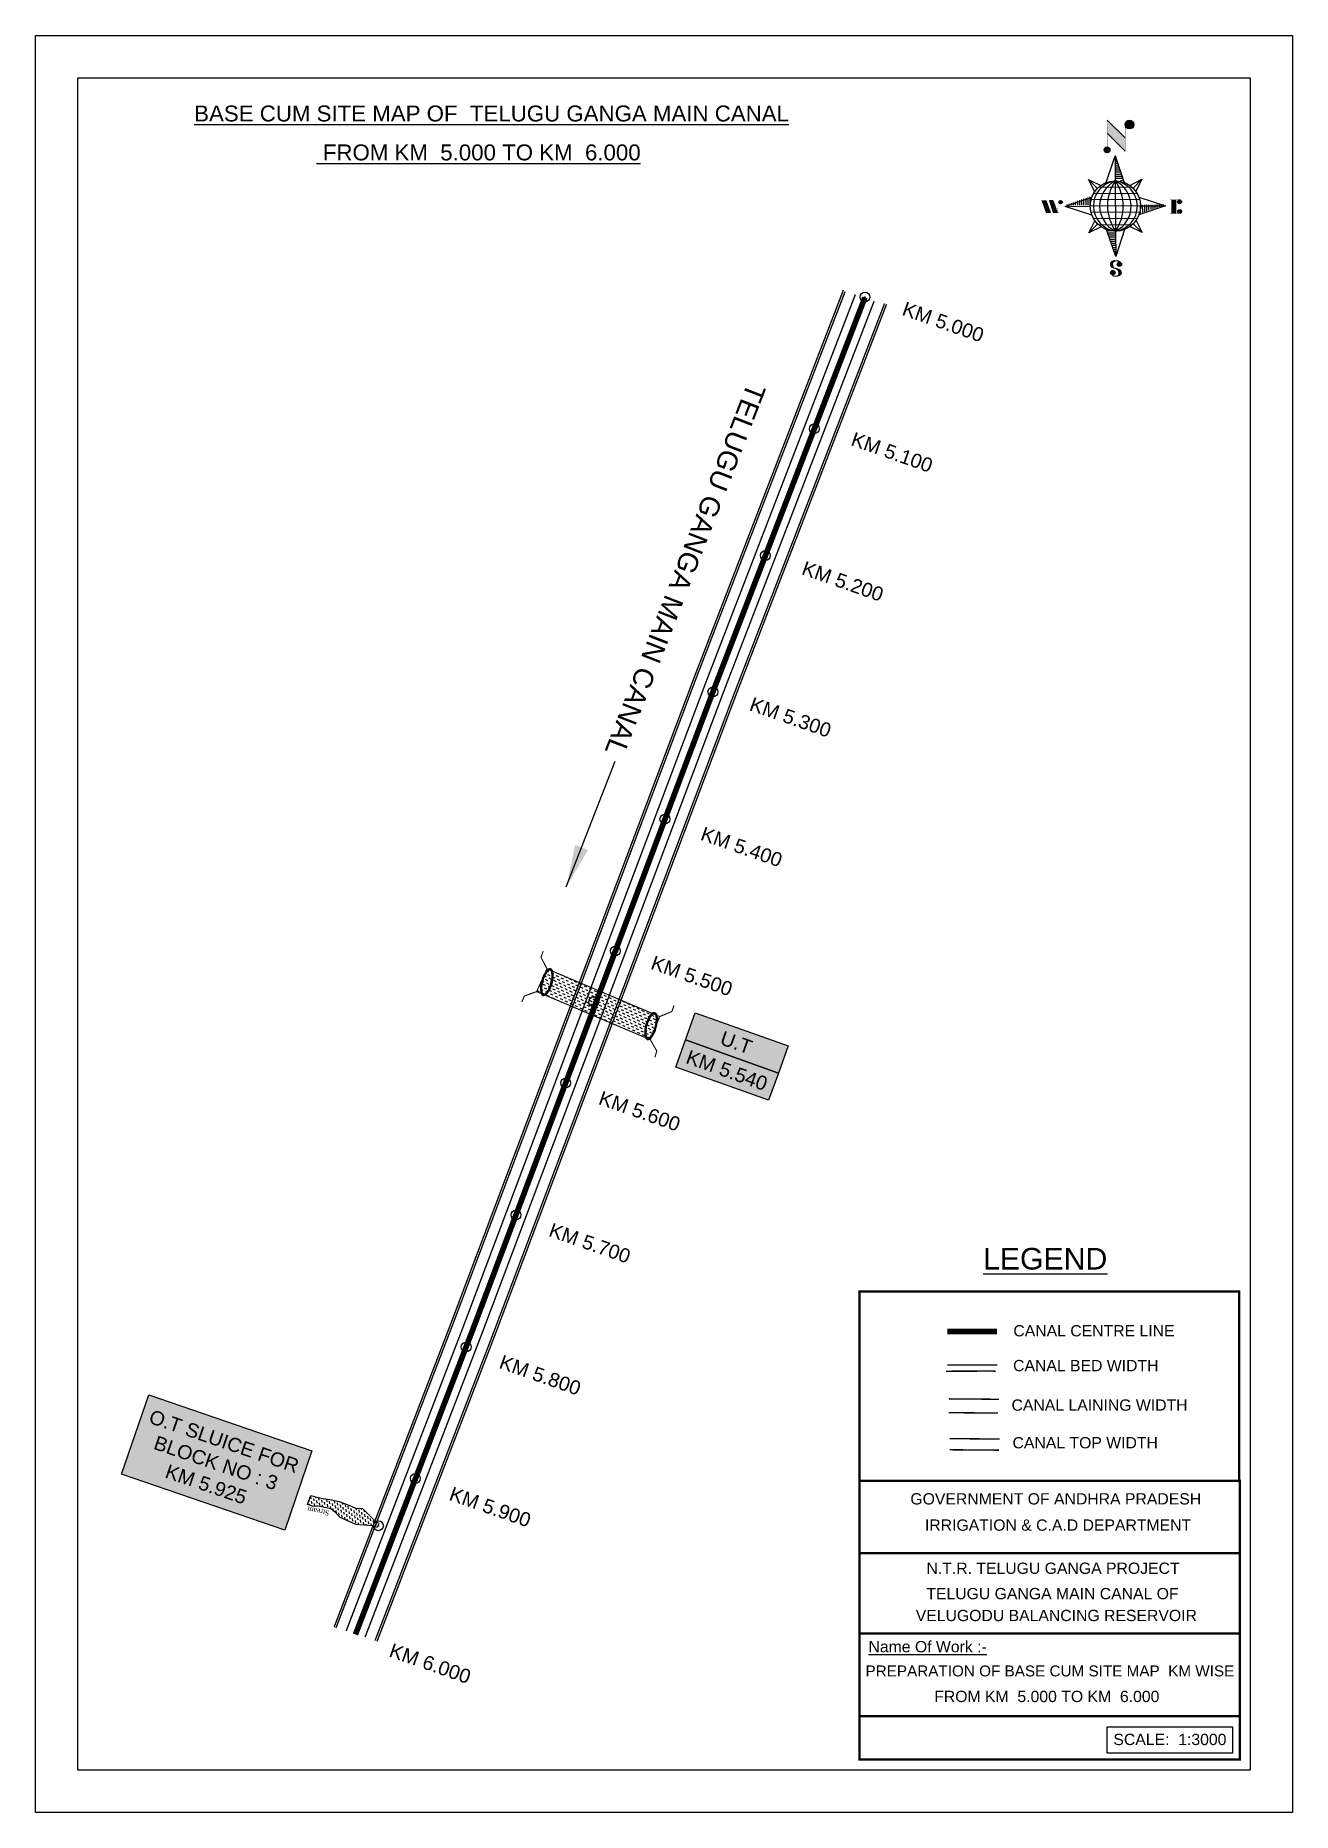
# Model space of a CAD drawing. Header units: inches. Extents: x 257515 to 258406, y 1736907 to 1738167.
import ezdxf

# ---------------------------------------------------------------- set-up
doc = ezdxf.new("R2010")
doc.units = ezdxf.units.IN
doc.header["$MEASUREMENT"] = 0
doc.header["$PDMODE"] = 32
doc.header["$PDSIZE"] = 7
doc.linetypes.add('ACAD_ISO02W100', pattern=[15, 12, -3])
for name, color, linetype in [('AQUADUCT', 1, 'Continuous'), ('bed with', 5, 'Continuous'), ('bord', 1, 'Continuous'), ('cahnige', 7, 'Continuous'), ('canal', 1, 'Continuous'), ('CARTTRACK', 30, 'ACAD_ISO02W100'), ('chainage', 7, 'Continuous'), ('FRAME 025', 7, 'Continuous'), ('laying', 4, 'Continuous'), ('lining', 4, 'Continuous'), ('OT', 7, 'Continuous'), ('STREAM', 4, 'Continuous'), ('Stu coo', 3, 'Continuous'), ('TEXT', 7, 'Continuous'), ('top of bund', 1, 'Continuous'), ('UT', 173, 'ACAD_ISO02W100'), ('V', 6, 'Continuous'), ('ZSTU', 7, 'Continuous')]:
    doc.layers.add(name, color=color, linetype=linetype)
doc.styles.add('5mm', font='times.ttf', dxfattribs={"height": 3})
doc.styles.get("Standard").update_dxf_attribs({"font": 'arial.ttf'})
doc.dimstyles.get("Standard").update_dxf_attribs({"dimtxt": 0.18, "dimasz": 0.18, "dimexe": 0.18, "dimexo": 0.0625, "dimgap": 0.09, "dimtad": 0, "dimtih": 1, "dimtoh": 1, "dimdec": 4, "dimzin": 0, "dimdsep": 46, "dimtxsty": 'Standard', "dimcen": 0.09, "dimadec": 0, "dimazin": 0, "dimtfac": 1, "dimtdec": 4, "dimtofl": 0, "dimtmove": 0, "dimatfit": 3, "dimfxl": 1, "dimtolj": 1, "dimtzin": 0, "dimarcsym": 0})
pattern_1 = [(267.297113149, (-8720374.938, 50637915.138), (10.5367255337, -0.497431438), [])]
pattern_2 = [(357.297113149, (-8720374.938, 50637915.138), (0.497431438, 10.5367255337), [])]

# ---------------------------------------------------------------- blocks, each defined once
blk = doc.blocks.new('GGF')
at = {"layer": 'STREAM'}
h = blk.add_hatch(dxfattribs=at)
h.set_pattern_fill('DASH', color=256, scale=10, angle=-6.08273, style=0)
h.set_pattern_definition([(353.91726508, (-115347.3726, 1016.3876), (1.3754179499, 1.1105068496), [1.25, -1.25])])
h.paths.add_polyline_path([(406186.84, 1485623.89), (406186.34, 1485618.17), (406185.83, 1485612.44), (406242.6, 1485608.9), (406242.86, 1485614.64), (406243.12, 1485620.38)])
at = {"layer": 'laying', "linetype": 'ByBlock', "extrusion": (0, 0, -1)}
for centre in [(406188.83, 1485618.1), (406240.81, 1485614.96)]:
    blk.add_ellipse(centre, major_axis=(0.4, -6.37), ratio=0.388717, dxfattribs=at)
at = {"layer": 'laying', "linetype": 'ByBlock'}
for points in [[(406189.2, 1485612.24), (406189.13, 1485612.23), (406189.05, 1485612.25), (406188.86, 1485612.32), (406188.75, 1485612.39), (406188.51, 1485612.61), (406188.38, 1485612.76), (406187.99, 1485613.32), (406187.73, 1485613.86), (406187.29, 1485615.15), (406187.11, 1485615.9), (406186.88, 1485617.49), (406186.82, 1485618.32), (406186.84, 1485619.93), (406186.91, 1485620.71), (406187.17, 1485622.07), (406187.36, 1485622.65), (406187.71, 1485623.36), (406187.86, 1485623.57), (406188.11, 1485623.82), (406188.22, 1485623.89), (406188.4, 1485623.96), (406188.47, 1485623.97), (406188.64, 1485623.95), (406188.74, 1485623.91), (406188.98, 1485623.76), (406189.11, 1485623.64), (406189.38, 1485623.32), (406189.52, 1485623.11), (406189.95, 1485622.33), (406190.22, 1485621.61), (406190.62, 1485619.96), (406190.76, 1485619.04), (406190.86, 1485617.19), (406190.83, 1485616.26), (406190.61, 1485614.61), (406190.43, 1485613.88), (406190.06, 1485613.02), (406189.9, 1485612.77), (406189.63, 1485612.45), (406189.52, 1485612.35), (406189.34, 1485612.26), (406189.27, 1485612.24), (406189.2, 1485612.24)], [(406241.18, 1485609.1), (406241.11, 1485609.1), (406241.03, 1485609.11), (406240.84, 1485609.19), (406240.73, 1485609.26), (406240.49, 1485609.47), (406240.36, 1485609.62), (406239.97, 1485610.18), (406239.7, 1485610.72), (406239.26, 1485612.02), (406239.09, 1485612.77), (406238.86, 1485614.35), (406238.8, 1485615.19), (406238.82, 1485616.8), (406238.89, 1485617.57), (406239.15, 1485618.93), (406239.34, 1485619.51), (406239.69, 1485620.22), (406239.84, 1485620.43), (406240.09, 1485620.69), (406240.19, 1485620.75), (406240.37, 1485620.83), (406240.44, 1485620.83), (406240.62, 1485620.81), (406240.72, 1485620.78), (406240.95, 1485620.62), (406241.08, 1485620.51), (406241.36, 1485620.18), (406241.5, 1485619.98), (406241.93, 1485619.19), (406242.2, 1485618.47), (406242.6, 1485616.82), (406242.73, 1485615.9), (406242.84, 1485614.05), (406242.81, 1485613.12), (406242.59, 1485611.47), (406242.4, 1485610.74), (406242.03, 1485609.88), (406241.88, 1485609.63), (406241.61, 1485609.31), (406241.49, 1485609.22), (406241.31, 1485609.12), (406241.25, 1485609.11), (406241.18, 1485609.1)]]:
    blk.add_open_spline(points, degree=3, knots=[0, 0, 0, 0, 0.189072, 0.189072, 0.378144, 0.378144, 0.567217, 0.567217, 0.964238, 0.964238, 1.36126, 1.36126, 1.758281, 1.758281, 2.155303, 2.155303, 2.552324, 2.552324, 2.807761, 2.807761, 3.01244, 3.01244, 3.217119, 3.217119, 3.421798, 3.421798, 3.626477, 3.626477, 3.831155, 3.831155, 4.280923, 4.280923, 4.73069, 4.73069, 5.180458, 5.180458, 5.630225, 5.630225, 5.896844, 5.896844, 6.112115, 6.112115, 6.283185, 6.283185, 6.283185, 6.283185], dxfattribs=at)
at = {"layer": 'UT', "ltscale": 0.2, "const_width": 0.5}
for points in [[(406181.01, 1485605.63), (406181.2, 1485608.62), (406185.83, 1485612.44), (406186.34, 1485618.17), (406186.84, 1485623.89), (406182.49, 1485628.03), (406182.47, 1485631.03)], [(406186.84, 1485623.89), (406243.12, 1485620.38)], [(406247.66, 1485627.39), (406247.59, 1485624.39), (406243.12, 1485620.38), (406242.86, 1485614.64), (406242.6, 1485608.9), (406247.12, 1485604.95), (406247.26, 1485601.95)], [(406185.83, 1485612.44), (406242.6, 1485608.9)]]:
    blk.add_lwpolyline(points, dxfattribs=at)
blk = doc.blocks.new('VBVB')
at = {"layer": 'STREAM'}
h = blk.add_hatch(dxfattribs=at)
h.set_pattern_fill('DASH', color=256, scale=10, style=0)
h.set_pattern_definition([(0, (17867.8837, -28501.71), (1.25, 1.25), [1.25, -1.25])])
h.paths.add_polyline_path([(380095.96, 1497774.98), (380098.87, 1497780.21), (380100.45, 1497784.62), (380101.78, 1497788.77), (380103.77, 1497793.59), (380099.53, 1497795.92), (380098.45, 1497793.51), (380097.62, 1497789.6), (380096.96, 1497787.69), (380095.79, 1497784.7), (380093.88, 1497782.96), (380090.89, 1497780.8), (380086.57, 1497773.96), (380084.6, 1497765.18), (380084.08, 1497764.33), (380085.94, 1497763.15), (380086.57, 1497763.83), (380093.72, 1497769.3), (380094.46, 1497772.65)])
at = {"layer": 'OT', "const_width": 0.5}
blk.add_lwpolyline([(380084.6, 1497765.18), (380084.07, 1497764.33), (380083.55, 1497763.48), (380085.4, 1497762.31), (380085.94, 1497763.15), (380084.08, 1497764.33), (380085.94, 1497763.15), (380086.57, 1497763.83), (380093.72, 1497769.3), (380086.57, 1497763.83), (380085.94, 1497763.15), (380084.08, 1497764.33), (380084.6, 1497765.18), (380086.57, 1497773.96)], dxfattribs=at)
at = {"layer": 'STREAM'}
blk.add_lwpolyline([(380086.57, 1497773.96), (380090.89, 1497780.8), (380093.88, 1497782.96), (380095.79, 1497784.7), (380096.96, 1497787.69), (380097.62, 1497789.6), (380098.45, 1497793.51), (380099.53, 1497795.92), (380103.77, 1497793.59), (380101.78, 1497788.77), (380100.45, 1497784.62), (380098.87, 1497780.21), (380095.96, 1497774.98), (380094.46, 1497772.65), (380093.72, 1497769.3)], dxfattribs=at)
at = {"layer": 'cahnige', "style": '5mm'}
blk.add_text('Stream', height=2.5, rotation=71.17434, dxfattribs=at).set_placement((380095, 1497785.49))
blk = doc.blocks.new('*X4')
at = {"color": 0, "linetype": 'Continuous'}
for p, q in [((6321.6, 240.5), (6322.3, 241.2)), ((6321.6, 240.3), (6322.3, 241)), ((6321.6, 240.1), (6322.3, 240.8)), ((6321.6, 239.9), (6322.4, 240.7)), ((6321.6, 239.8), (6322.4, 240.6)), ((6321.6, 239.6), (6322.5, 240.5)), ((6321.6, 239.4), (6322.5, 240.3)), ((6321.6, 239.2), (6322.6, 240.2)), ((6321.7, 239.1), (6322.6, 240.1)), ((6321.8, 240.8), (6322.4, 241.4)), ((6321.8, 239), (6322.7, 240)), ((6321.8, 239), (6322.8, 239.9)), ((6321.9, 238.9), (6322.9, 239.8)), ((6322, 238.8), (6323, 239.7)), ((6322.1, 241.3), (6322.4, 241.6)), ((6322.1, 238.7), (6323.1, 239.6)), ((6322.2, 238.6), (6323.1, 239.6)), ((6322.3, 238.5), (6323.2, 239.5)), ((6322.4, 238.5), (6323.3, 239.4)), ((6322.5, 238.4), (6323.4, 239.3)), ((6322.7, 238.4), (6323.6, 239.3)), ((6322.8, 238.3), (6323.7, 239.2)), ((6322.9, 238.3), (6323.8, 239.1)), ((6323.1, 238.2), (6323.9, 239.1)), ((6323.2, 238.2), (6324, 239)), ((6323.3, 238.2), (6324.2, 239)), ((6323.5, 238.1), (6324.3, 238.9)), ((6323.7, 238.1), (6324.4, 238.9)), ((6323.8, 238.1), (6324.6, 238.8)), ((6324.1, 238.2), (6324.7, 238.8)), ((6324.3, 238.3), (6324.9, 238.8)), ((6324.6, 238.3), (6325.1, 238.8)), ((6324.8, 238.4), (6325.2, 238.8)), ((6325.1, 238.5), (6325.4, 238.8)), ((6325.4, 238.6), (6325.6, 238.8))]:
    blk.add_line(p, q, dxfattribs=at)
blk = doc.blocks.new('*X3')
at = {"color": 0, "linetype": 'Continuous'}
for p, q in [((6324.4, 240.3), (6324.5, 240.4)), ((6324.6, 240.3), (6324.8, 240.5)), ((6324.7, 240.2), (6325, 240.5)), ((6324.8, 240.2), (6325.2, 240.6)), ((6325, 240.1), (6325.5, 240.6)), ((6325.1, 240.1), (6325.6, 240.6)), ((6325.2, 240), (6325.8, 240.6)), ((6325.3, 240), (6326, 240.6)), ((6325.4, 239.9), (6326.1, 240.6)), ((6325.5, 239.8), (6326.2, 240.5)), ((6325.6, 239.8), (6326.3, 240.5)), ((6325.7, 239.7), (6326.5, 240.4)), ((6325.9, 239.6), (6326.6, 240.3)), ((6326, 239.5), (6326.7, 240.3)), ((6326, 239.4), (6326.8, 240.2)), ((6326.1, 239.3), (6327, 240.2)), ((6326.2, 239.3), (6327.1, 240.1)), ((6326.3, 239.2), (6327.1, 240)), ((6326.4, 239.1), (6327.2, 239.9)), ((6326.5, 239), (6327.3, 239.8)), ((6326.5, 238.9), (6327.4, 239.7)), ((6326.6, 238.8), (6327.5, 239.6)), ((6326.7, 238.7), (6327.5, 239.5)), ((6326.8, 238.6), (6327.6, 239.4)), ((6326.8, 238.5), (6327.7, 239.3)), ((6326.8, 236.5), (6327.4, 237)), ((6326.9, 238.3), (6327.8, 239.2)), ((6326.9, 238.2), (6327.9, 239.1)), ((6326.9, 236.8), (6327.6, 237.4)), ((6327, 238.1), (6327.8, 239)), ((6327, 237.9), (6327.8, 238.8)), ((6327, 237.8), (6327.8, 238.6)), ((6327, 237.6), (6327.8, 238.4)), ((6327, 237.4), (6327.8, 238.2)), ((6327, 237.3), (6327.8, 238)), ((6327, 237.1), (6327.8, 237.9))]:
    blk.add_line(p, q, dxfattribs=at)
blk = doc.blocks.new('H')
at = {"layer": 'bord', "extrusion": (0.000427885, 0.004792, 0.999988)}
h = blk.add_hatch(dxfattribs=at)
h.set_pattern_fill('LINE', color=8, scale=84.387686, angle=-2.70289, style=0)
h.set_pattern_definition(pattern_2)
h.paths.add_polyline_path([(-492.5, 785.6, -0.090992), (-448, 775.2), (-486.5, 912)])
h = blk.add_hatch(dxfattribs=at)
h.set_pattern_fill('LINE', color=8, scale=84.387686, angle=-92.70289, style=0)
h.set_pattern_definition(pattern_1)
h.paths.add_polyline_path([(-624.9, 665.1, -0.090992), (-614.5, 709.6), (-751.3, 671.1)])
h = blk.add_hatch(dxfattribs=at)
h.set_pattern_fill('LINE', color=8, scale=84.387686, angle=-92.70289, style=0)
h.set_pattern_definition(pattern_1)
h.paths.add_polyline_path([(-245.6, 647.2), (-372, 653.2, -0.090992), (-382.4, 608.7)])
h = blk.add_hatch(dxfattribs=at)
h.set_pattern_fill('LINE', color=8, scale=84.387686, angle=-2.70289, style=0)
h.set_pattern_definition(pattern_2)
h.paths.add_polyline_path([(-504.4, 532.7, -0.090992), (-548.9, 543.1), (-510.4, 406.3)])
for p, q in [((-516.2, 1087.1, -1217.1), (-431.5, 994, -1216.7)), ((-519.4, 1020.4, -1216.8), (-434.7, 927.3, -1216.4)), ((-538.3, 773.7, -1215.6), (-487, 906.2, -1216.3)), ((-487, 906.2, -1216.3), (-493, 779.8, -1215.7)), ((-487, 906.2, -1216.3), (-448.5, 769.4, -1215.7)), ((-626.7, 793.8, -1215.7), (-566.8, 760.2, -1215.6)), ((-626.7, 793.8, -1215.7), (-584.1, 747, -1215.5)), ((-598.9, 731, -1215.4), (-626.7, 793.8, -1215.7)), ((-421.3, 753.3, -1215.6), (-358.5, 781.1, -1215.7)), ((-358.5, 781.1, -1215.7), (-405.3, 738.5, -1215.5)), ((-358.5, 781.1, -1215.7), (-392.1, 721.2, -1215.4)), ((-864.7, 700.9, -1215.1), (-846.9, 637.7, -1214.9)), ((-846.9, 700.1, -1215.1), (-829.1, 636.9, -1214.9)), ((-829.1, 699.2, -1215.2), (-811.3, 636, -1214.9)), ((-829.1, 699.2, -1215.2), (-811.3, 698.4, -1215.2)), ((-811.3, 698.4, -1215.2), (-793.5, 635.2, -1214.9)), ((-751.8, 665.3, -1215), (-615, 703.8, -1215.3)), ((-751.8, 665.3, -1215), (-625.4, 659.3, -1215)), ((-619.3, 614, -1214.8), (-751.8, 665.3, -1215)), ((-246.1, 641.4, -1215.1), (-382.9, 602.9, -1214.9)), ((-378.6, 692.6, -1215.3), (-246.1, 641.4, -1215.1)), ((-372.5, 647.4, -1215.1), (-246.1, 641.4, -1215.1)), ((-213.5, 669.3, -1215.3), (-216.7, 600.8, -1214.9)), ((-197.2, 599.9, -1214.9), (-193.9, 668.4, -1215.3)), ((-639.4, 525.6, -1214.4), (-605.8, 585.5, -1214.7)), ((-639.4, 525.6, -1214.4), (-592.6, 568.1, -1214.6)), ((-576.6, 553.3, -1214.6), (-639.4, 525.6, -1214.4)), ((-510.9, 400.5, -1213.9), (-549.4, 537.2, -1214.5)), ((-371.2, 512.9, -1214.5), (-431.1, 546.5, -1214.6)), ((-371.2, 512.9, -1214.5), (-413.8, 559.7, -1214.7)), ((-399, 575.7, -1214.7), (-371.2, 512.9, -1214.5)), ((-459.6, 533, -1214.5), (-510.9, 400.5, -1213.9)), ((-504.9, 526.9, -1214.5), (-510.9, 400.5, -1213.9))]:
    blk.add_line(p, q, dxfattribs=at)
at = {"layer": 'bord', "color": 8, "linetype": 'ByBlock', "extrusion": (0.000427885, 0.004792, 0.999988)}
for p, q in [((-386.5, 711.4, -1215.4), (-605.5, 721.7, -1215.4)), ((-410.8, 744.2, -1215.5), (-578.1, 752.1, -1215.5)), ((-493, 779.8, -1215.7), (-504.9, 526.9, -1214.5)), ((-372.5, 647.4, -1215.1), (-625.4, 659.3, -1215)), ((-378, 615.9, -1214.9), (-622.9, 627.5, -1214.9)), ((-375, 679.2, -1215.3), (-619.9, 690.7, -1215.2)), ((-392.4, 584.9, -1214.8), (-611.4, 595.3, -1214.7)), ((-419.8, 554.6, -1214.6), (-587.1, 562.5, -1214.6))]:
    blk.add_line(p, q, dxfattribs=at)
at = {"layer": 'bord', "extrusion": (0.000427885, 0.004792, 0.999988), "elevation": -1212.1}
for points, const_width in [([(-522, 959.6), (-515.7, 1092.9)], 1.61), ([(-434.2, 933.1), (-427.9, 1066.5)], 1.61), ([(-870.1, 707), (-846.4, 705.9)], 0.642), ([(-828.6, 642.7), (-855.2, 643.9)], 0.642), ([(-828.6, 642.7), (-821, 678)], 0.642), ([(-810.8, 641.8), (-784.1, 640.6)], 0.642), ([(-793, 641), (-781.6, 693.9)], 0.642), ([(-222.7, 675.6), (-173.8, 673.3)], 0.706), ([(-194.8, 644.8), (-185, 644.4)], 0.706), ([(-177.1, 604.8), (-226, 607.1)], 0.706)]:
    blk.add_lwpolyline(points, dxfattribs=dict(at, const_width=const_width))
for points, const_width in [([(-413.7, 1073.1, 1), (-397.6, 1057.7, 1)], 22.3), ([(-530.3, 949.5, 1), (-519.6, 939.3, 1)], 14.8), ([(-775.9, 696.6, 1), (-769.5, 690.4, 1)], 8.9), ([(-177.8, 666.9, 1), (-170.8, 660.1, 1)], 9.79), ([(-180.1, 618, 1), (-173.1, 611.2, 1)], 9.79), ([(-489.8, 361.7, 1), (-498.1, 369.1, 1)], 11.1), ([(-525.2, 321.6, 1), (-533.4, 328.9, 1)], 11.1)]:
    blk.add_lwpolyline(points, format="xyb", close=True, dxfattribs=dict(at, const_width=const_width))
for points in [[(-537, 317.4), (-530.7, 310.5), (-519.8, 306.8), (-504.9, 306.9), (-493.9, 310), (-486.3, 317.7), (-486.5, 325.8), (-490.6, 333.3), (-493.5, 336.2), (-502.8, 340.9), (-522.5, 347.3), (-530.4, 351.6), (-533.7, 354.6), (-537.4, 362.6), (-537, 373.4), (-530, 380.7), (-520, 384.1), (-503.5, 384.2), (-492.5, 379.9), (-487.1, 373.3)], [(-522.5, 347.6), (-526.2, 353.8), (-527.8, 360.6), (-527.9, 370.6), (-525.9, 375.5), (-521.3, 381.2), (-514.5, 384.4)], [(-504.9, 306.9), (-499, 312.4), (-497, 319.4), (-497.5, 326.5), (-501.2, 335.4), (-509.2, 343.2)]]:
    blk.add_lwpolyline(points, dxfattribs=at)
at = {"layer": 'bord', "extrusion": (0.000427885, 0.004792, 0.999988)}
for centre, radius in [((-405.6, 1065.4, -1212.1), 22.3), ((-525, 944.4, -1212.1), 14.8), ((-498.4, 659.1, -1212.1), 126.6), ((-772.7, 693.5, -1212.1), 8.9), ((-174.3, 663.5, -1212.1), 9.79), ((-176.6, 614.6, -1212.1), 9.79), ((-494, 365.4, -1212.1), 11.1), ((-529.3, 325.2, -1212.1), 11.1)]:
    blk.add_circle(centre, radius, dxfattribs=at)
at = {"layer": 'bord', "color": 8, "linetype": 'ByBlock', "extrusion": (0.000427885, 0.004792, 0.999988)}
for centre, radius, start, end in [((-481.5, 658.3, -1212.1), 127.7, 94.92536, 259.66906), ((-436.8, 656.2, -1212.1), 140.8, 113.28644, 241.30798), ((-315.9, 650.5, -1212.1), 222.3, 142.58916, 212.00526), ((-560.1, 662.1, -1212.1), 140.8, 293.28644, 61.30798), ((-681, 667.8, -1212.1), 222.3, 322.58916, 32.00526), ((-515.4, 659.9, -1212.1), 127.7, 274.92536, 79.66906)]:
    blk.add_arc(centre, radius, start, end, dxfattribs=at)
at = {"layer": 'bord', "extrusion": (0.000427885, 0.004792, 0.999988)}
for points in [[(-515.7, 1092.9, -1212.1), (-431, 999.8, -1212.1), (-518.9, 1026.2, -1212.1), (-434.2, 933.1, -1212.1)], [(-864.1, 706.7, -1212.1), (-846.4, 705.9, -1212.1), (-846.3, 643.5, -1212.1), (-828.6, 642.7, -1212.1)], [(-828.6, 705, -1212.1), (-810.8, 704.2, -1212.1), (-810.8, 641.8, -1212.1), (-793, 641, -1212.1)], [(-193.4, 674.2, -1212.1), (-196.6, 605.7, -1212.1), (-213, 675.1, -1212.1), (-216.2, 606.7, -1212.1)]]:
    blk.add_solid(points, dxfattribs=at)
at = {"layer": 'bord', "extrusion": (0.000427885, 0.004792, 0.999988), "xscale": 7.977342409717546, "yscale": 7.977342408231451, "zscale": 7.977342408476333, "rotation": 138.0840426661453}
for name, p in [('*X3', (38300.5, -31929.4, -1212.1)), ('*X4', (38314.4, -31950.9, -1212.1))]:
    blk.add_blockref(name, p, dxfattribs=at)

msp = doc.modelspace()

# ---------------------------------------------------------------- hatches: boundary and pattern name
at = {"layer": 'V'}
msp.add_hatch(color=2, dxfattribs=at).paths.add_polyline_path([(257595.2, 1737202.6), (257710.9, 1737163), (257691.7, 1737106.7), (257575.9, 1737146.3)])
at = {"layer": 'ZSTU'}
h = msp.add_hatch(color=135, dxfattribs=at)
h.set_gradient(color1=(141, 177, 78), color2=(107, 135, 59), one_color=1, tint=0.38, name='CYLINDER')
h.paths.add_polyline_path([(258041.5, 1737430.8), (258048.4, 1737450.1), (257982.6, 1737473.5), (257975.7, 1737454.3)])
h.paths.add_polyline_path([(257996.1, 1737449.8), (258022, 1737440.5), (258027.2, 1737454.9), (258001.2, 1737464.1)], flags=24)
h = msp.add_hatch(color=252, dxfattribs=at)
h.set_gradient(color1=(167, 88, 159), color2=(127, 67, 121), one_color=1, tint=0.38, name='CYLINDER')
h.paths.add_polyline_path([(258034.6, 1737411.6), (258041.5, 1737430.8), (257975.7, 1737454.3), (257968.9, 1737435)])
h.paths.add_polyline_path([(257971.9, 1737436.4), (258033, 1737414.7), (258038.2, 1737429.1), (257977, 1737450.9)], flags=24)

# ---------------------------------------------------------------- linework, layer by layer
at = {"linetype": 'ByBlock'}
for points in [[(257514.9, 1736906.5), (257514.9, 1738166.5), (258405.9, 1738166.5), (258405.9, 1736906.5)], [(258375.9, 1738136.5), (258375.9, 1736936.5), (257544.9, 1736936.5), (257544.9, 1738136.5)]]:
    msp.add_lwpolyline(points, close=True, dxfattribs=at)
for p in [(258102.9, 1737981.1), (258067, 1737887.7), (258032.3, 1737797.8), (257995.1, 1737701.1), (257961.1, 1737610.9), (257925.9, 1737517.4), (257890.7, 1737423.8), (257855.5, 1737330.2), (257820.2, 1737236.6), (257784.2, 1737143.3)]:
    msp.add_point(p)
at = {"color": 2}
for p in [(257910.6, 1737481.3), (257758, 1737109.8)]:
    msp.add_point(p, dxfattribs=at)
at = {"layer": 'bed with', "const_width": 1}
for points in [[(258096.1, 1737982.9), (257989.8, 1737707), (257818.4, 1737251.7), (257735.1, 1737035.2)], [(258109.4, 1737978.2), (258003, 1737702), (257831.6, 1737246.7), (257748.5, 1737030.8)], [(258195.5, 1737219.4), (258193.5, 1737219.5), (258160.7, 1737219.4), (258160.4, 1737219.4)], [(258196.7, 1737223.8), (258193.5, 1737223.9), (258161.3, 1737223.9)]]:
    msp.add_lwpolyline(points, dxfattribs=at)
at = {"layer": 'canal', "color": 6, "const_width": 4}
for points in [[(258196.5, 1737247.5), (258193.9, 1737247.5), (258161.3, 1737247.5)], [(258161.3, 1737247.5), (258196.5, 1737247.5)]]:
    msp.add_lwpolyline(points, dxfattribs=at)
at = {"layer": 'FRAME 025', "lineweight": -3, "const_width": 1.64}
for points in [[(258099.1, 1737275.9), (258368.2, 1737275.9), (258368.2, 1737141.7), (258099.1, 1737141.7)], [(258099.1, 1737141.7), (258368.6, 1737141.7), (258368.6, 1736944.1), (258099.1, 1736944.1)]]:
    msp.add_lwpolyline(points, close=True, dxfattribs=at)
for points in [[(258099.1, 1737090.4), (258368.6, 1737090.4)], [(258099.1, 1737033.5), (258368.6, 1737033.5)], [(258099.1, 1736974.9), (258368.6, 1736974.9)]]:
    msp.add_lwpolyline(points, dxfattribs=at)
at = {"layer": 'lining', "const_width": 1}
for points in [[(258088.8, 1737984.9), (257982.8, 1737709.7), (257811.4, 1737254.4), (257727.9, 1737037.4)], [(258116.8, 1737976.5), (258010, 1737699.4), (257838.6, 1737244.1), (257755.6, 1737028.4)], [(258162.4, 1737199.8), (258187.1, 1737199.6), (258197.8, 1737199.5)], [(258162.3, 1737190), (258189.2, 1737189.8), (258197.2, 1737189.7)]]:
    msp.add_lwpolyline(points, dxfattribs=at)
at = {"layer": 'top of bund', "const_width": 1}
for points in [[(258087.6, 1737986), (257981.4, 1737710.2), (257810, 1737254.9), (257726.6, 1737038)], [(258118.2, 1737976), (258011.4, 1737698.8), (257840, 1737243.5), (257757, 1737027.8)], [(258162.9, 1737171.6), (258187.5, 1737171.4), (258198.3, 1737171.3)], [(258197.9, 1737163.4), (258190, 1737163.5), (258163, 1737163.7)]]:
    msp.add_lwpolyline(points, dxfattribs=at)
at = {"layer": 'V', "color": 6, "const_width": 4}
msp.add_lwpolyline([(258102.9, 1737980.8), (257996.4, 1737704.5), (257825, 1737249.2), (257741.7, 1737032.7)], dxfattribs=at)
at = {"layer": 'V', "color": 2}
msp.add_lwpolyline([(257595.2, 1737202.6), (257710.9, 1737163), (257691.7, 1737106.7), (257575.9, 1737146.3)], close=True, dxfattribs=at)
at = {"layer": 'V', "color": 0}
msp.add_lwpolyline([(258274.6, 1736967.3), (258363.4, 1736967.3), (258363.4, 1736948.5), (258274.6, 1736948.5)], close=True, dxfattribs=at)
at = {"layer": 'ZSTU', "color": 135}
msp.add_lwpolyline([(257982.6, 1737473.5), (258048.4, 1737450.1), (258041.5, 1737430.8), (257975.7, 1737454.3)], close=True, dxfattribs=at)
at = {"layer": 'ZSTU', "color": 252}
msp.add_lwpolyline([(257975.7, 1737454.3), (258041.5, 1737430.8), (258034.6, 1737411.6), (257968.9, 1737435)], close=True, dxfattribs=at)

# ---------------------------------------------------------------- block references
at = {"layer": 'AQUADUCT', "color": 1, "xscale": 0.1408039184319789, "yscale": 0.1408039187081158, "zscale": 0.1408039184379445, "rotation": 3.078330572322649}
msp.add_blockref('H', (258355.5, 1737957.5, 170.9), dxfattribs=at)
at = {"layer": 'CARTTRACK', "color": 3, "xscale": 1.43962227292821, "yscale": 1.439622273668647, "zscale": 1.439622273616309, "rotation": 98.22753044631372}
msp.add_blockref('VBVB', (2470081.6, 1504127.6), dxfattribs=at)
at = {"layer": 'laying', "color": 6, "linetype": 'ByBlock', "xscale": 1.539389527011501, "yscale": 1.539389526937157, "zscale": 1.539389526941385, "rotation": 340.621624930982}
msp.add_blockref('GGF', (-1090801.9, -212417.5), dxfattribs=at)

# ---------------------------------------------------------------- texts
at = {"layer": 'chainage', "color": 0}
for s, p in [('KM 5.000', (258128.5, 1737968.6)), ('KM 5.100', (258092.2, 1737876.2)), ('KM 5.200', (258057.3, 1737784.7)), ('KM 5.300', (258020.3, 1737688.3)), ('KM 5.400', (257985.6, 1737596.4)), ('KM 5.500', (257950.3, 1737504.9)), ('KM 5.600', (257913.3, 1737409)), ('KM 5.700', (257878, 1737315.4)), ('KM 5.800', (257842.8, 1737221.8)), ('KM 5.900', (257807.4, 1737128.3)), ('KM 6.000', (257764.8, 1737017.3))]:
    msp.add_text(s, height=10, rotation=340.6946, dxfattribs=at).set_placement(p)
at = {"layer": 'chainage', "color": 1}
msp.add_text('TELUGU GANGA MAIN CANAL', height=14.042, rotation=248.8257, dxfattribs=at).set_placement((258019.8, 1737921.3))
at = {"layer": 'chainage', "color": 0}
for s, height, p in [('%%ULEGEND', 15.34, (258186.6, 1737291.5)), ('CANAL CENTRE LINE', 8, (258208.1, 1737244.1)), ('CANAL BED WIDTH', 8, (258207.9, 1737219.4)), ('CANAL LAINING WIDTH', 8, (258206.8, 1737191.4)), ('CANAL TOP WIDTH', 8, (258207.5, 1737164.7)), ('GOVERNMENT OF ANDHRA PRADESH ', 8, (258135.1, 1737124.9)), ('IRRIGATION & C.A.D DEPARTMENT', 8, (258145.4, 1737106.3)), ('N.T.R. TELUGU GANGA PROJECT', 8, (258146.5, 1737075.7)), ('TELUGU GANGA MAIN CANAL OF', 8, (258146.4, 1737057.7)), (' VELUGODU BALANCING RESERVOIR', 8, (258135.8, 1737042.2)), ('%%UName Of Work :-', 8, (258105.4, 1737020.1)), ('PREPARATION OF BASE CUM SITE MAP  KM WISE', 7.743, (258103.3, 1737003)), (' FROM KM  5.000 TO KM  6.000', 8, (258148.9, 1736984.8)), ('SCALE:  1:3000', 8, (258279, 1736954.3))]:
    msp.add_text(s, height=height, dxfattribs=at).set_placement(p)
at = {"layer": 'Stu coo', "color": 0}
for s, p in [('U.T', (257999.4, 1737451.5)), ('KM 5.540', (257975.2, 1737438.1))]:
    msp.add_text(s, height=10, rotation=340.4021, dxfattribs=at).set_placement(p)
at = {"layer": 'Stu coo', "color": 1}
for s, p in [('O.T SLUICE FOR ', (257594.5, 1737183)), (' BLOCK NO : 3', (257594.2, 1737165.8)), ('KM 5.925', (257606, 1737144.2))]:
    msp.add_text(s, height=10, rotation=341.1045, dxfattribs=at).set_placement(p)
at = {"layer": 'TEXT', "color": 0}
for s, p in [('%%UBASE CUM SITE MAP OF  TELUGU GANGA MAIN CANAL', (257627.4, 1738105.6)), ('%%U FROM KM  5.000 TO KM  6.000', (257714.2, 1738078))]:
    msp.add_text(s, height=11.294, dxfattribs=at).set_placement(p)

# ---------------------------------------------------------------- leaders
at = {"layer": 'chainage', "color": 1}
msp.add_leader([(257891.2, 1737562.8), (257925.8, 1737652)], dimstyle='Standard', override={"dimasz": 30, "dimgap": 0.09, "dimtad": 0}, dxfattribs=at)

doc.saveas('drawing.dxf')
